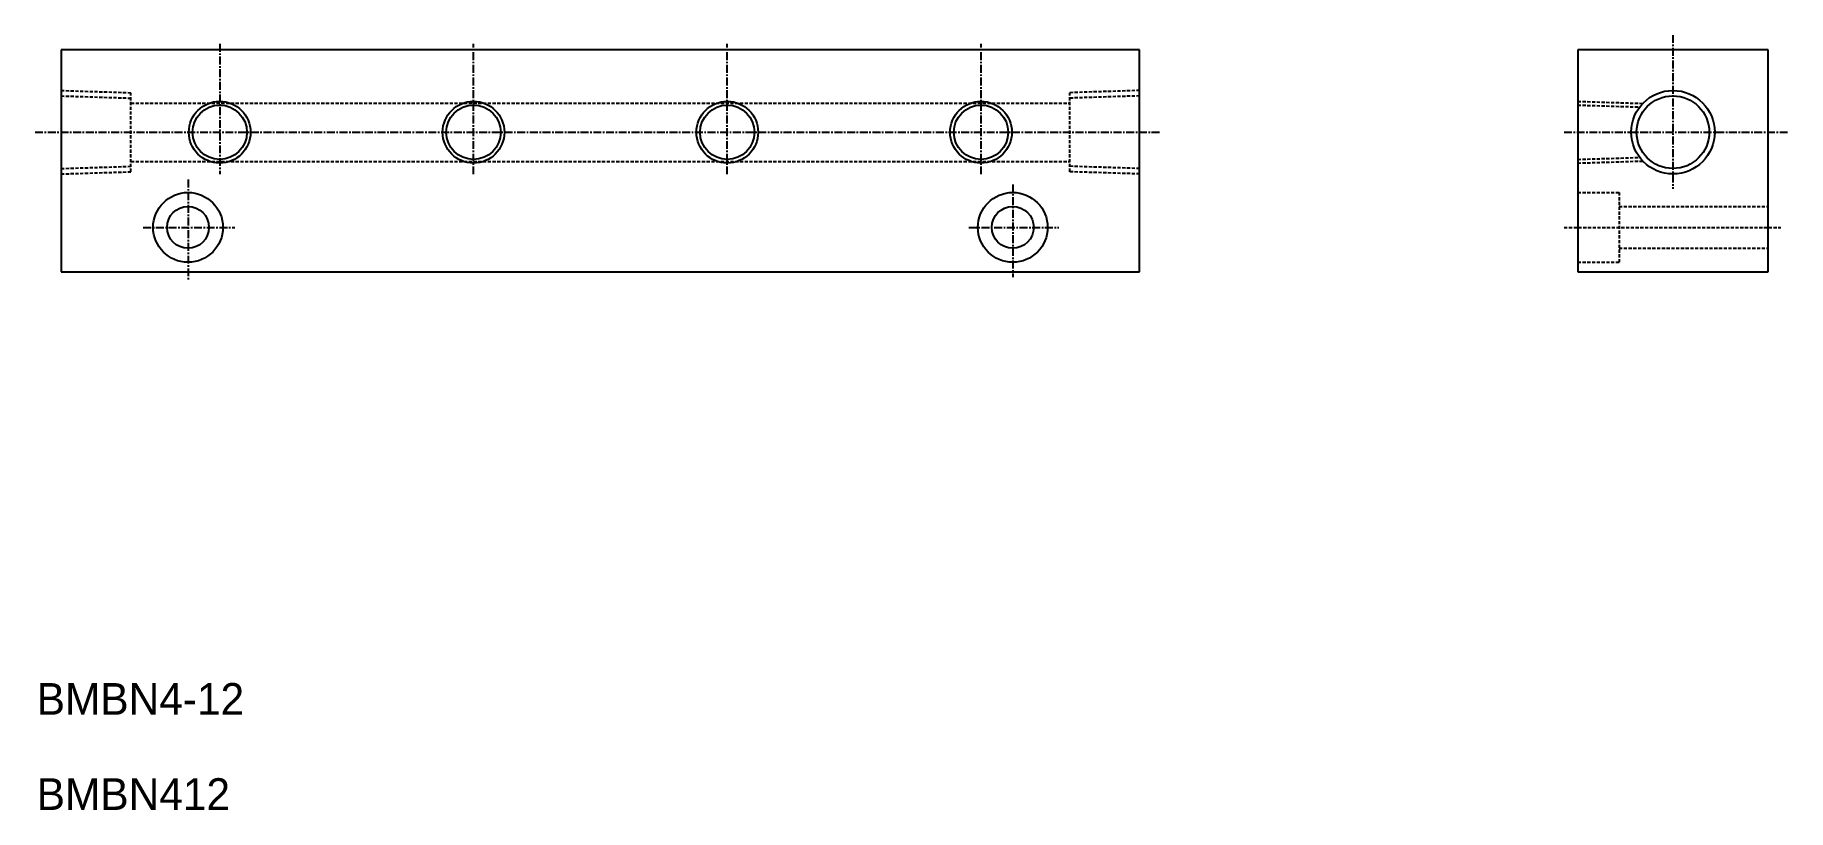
# Model space of a CAD drawing. Extents: x 1721 to 2349, y 4854 to 5770.
# Drawn here: x 2072.5 to 2348.8, y 5648 to 5770.1 of the extents above.
import ezdxf

# ---------------------------------------------------------------- set-up
doc = ezdxf.new("R2010")
doc.units = 0
doc.linetypes.add('CENTER', pattern=[2, 1.25, -0.25, 0.25, -0.25])
doc.linetypes.add('DASHED', pattern=[0.75, 0.5, -0.25])
doc.layers.get('0').update_dxf_attribs({"linetype": 'CONTINUOUS'})
doc.layers.add('CENTER', color=1, linetype='CENTER')

msp = doc.modelspace()

# ---------------------------------------------------------------- linework, layer by layer
at = {"color": 7, "linetype": 'CONTINUOUS'}
for p, q in [((2246.655, 5767.811), (2076.655, 5767.811)), ((2076.655, 5767.811), (2076.655, 5732.811)), ((2246.655, 5732.811), (2246.655, 5767.811)), ((2345.721, 5767.811), (2315.721, 5767.811)), ((2315.721, 5767.811), (2315.721, 5732.811)), ((2345.721, 5732.811), (2345.721, 5767.811)), ((2076.655, 5732.811), (2246.655, 5732.811)), ((2315.721, 5732.811), (2345.721, 5732.811))]:
    msp.add_line(p, q, dxfattribs=at)
at = {"color": 3, "linetype": 'DASHED'}
for p, q in [((2076.655, 5761.389), (2087.655, 5761.043)), ((2087.655, 5748.578), (2087.655, 5761.043)), ((2246.655, 5761.389), (2235.655, 5761.043)), ((2235.655, 5748.578), (2235.655, 5761.043)), ((2076.655, 5760.533), (2087.655, 5760.187)), ((2087.655, 5759.411), (2235.655, 5759.411)), ((2246.655, 5760.533), (2235.655, 5760.187)), ((2315.721, 5759.675), (2325.963, 5759.353)), ((2315.721, 5759.094), (2325.481, 5758.787)), ((2087.655, 5750.211), (2235.655, 5750.211)), ((2315.721, 5750.528), (2325.481, 5750.834)), ((2315.721, 5749.947), (2325.963, 5750.268)), ((2076.655, 5749.088), (2087.655, 5749.434)), ((2076.655, 5748.232), (2087.655, 5748.578)), ((2246.655, 5749.088), (2235.655, 5749.434)), ((2246.655, 5748.232), (2235.655, 5748.578)), ((2315.721, 5745.311), (2322.221, 5745.311)), ((2322.221, 5745.311), (2322.221, 5734.311)), ((2322.221, 5743.111), (2345.721, 5743.111)), ((2313.573, 5739.811), (2347.703, 5739.811)), ((2322.221, 5736.511), (2345.721, 5736.511)), ((2315.721, 5734.311), (2322.221, 5734.311))]:
    msp.add_line(p, q, dxfattribs=at)
for p, q in [((2124.655, 5759.411), (2124.655, 5759.411)), ((2161.655, 5759.411), (2161.655, 5759.411))]:
    msp.add_line(p, q)
at = {"color": 3, "linetype": 'CONTINUOUS'}
for centre, radius in [((2330.721, 5754.811), 6.579), ((2101.655, 5754.811), 4.864), ((2141.655, 5754.811), 4.864), ((2181.655, 5754.811), 4.864), ((2221.655, 5754.811), 4.864)]:
    msp.add_circle(centre, radius, dxfattribs=at)
at = {"color": 7, "linetype": 'CONTINUOUS'}
for centre, radius in [((2101.655, 5754.811), 4.283), ((2141.655, 5754.811), 4.283), ((2181.655, 5754.811), 4.283), ((2221.655, 5754.811), 4.283), ((2330.721, 5754.811), 5.723), ((2096.655, 5739.811), 5.5), ((2226.655, 5739.811), 5.5), ((2096.655, 5739.811), 3.3), ((2226.655, 5739.811), 3.3)]:
    msp.add_circle(centre, radius, dxfattribs=at)
at = {"layer": 'CENTER', "color": 1, "linetype": 'CENTER'}
for p, q in [((2330.721, 5770.128), (2330.721, 5745.896)), ((2101.655, 5768.736), (2101.655, 5748.176)), ((2141.655, 5748.176), (2141.655, 5768.736)), ((2181.655, 5748.176), (2181.655, 5768.736)), ((2221.655, 5748.176), (2221.655, 5768.736)), ((2072.545, 5754.811), (2249.943, 5754.811)), ((2313.548, 5754.811), (2348.847, 5754.811)), ((2096.655, 5747.349), (2096.655, 5731.578)), ((2226.655, 5746.563), (2226.655, 5731.946)), ((2089.604, 5739.811), (2104.039, 5739.811)), ((2219.733, 5739.811), (2233.905, 5739.811))]:
    msp.add_line(p, q, dxfattribs=at)

# ---------------------------------------------------------------- texts
at = {"color": 7, "linetype": 'CONTINUOUS'}
for s, p in [('BMBN4-12', (2072.807, 5662.973)), ('BMBN412', (2072.807, 5647.973))]:
    msp.add_text(s, height=5, dxfattribs=at).set_placement(p)

doc.saveas('drawing.dxf')
